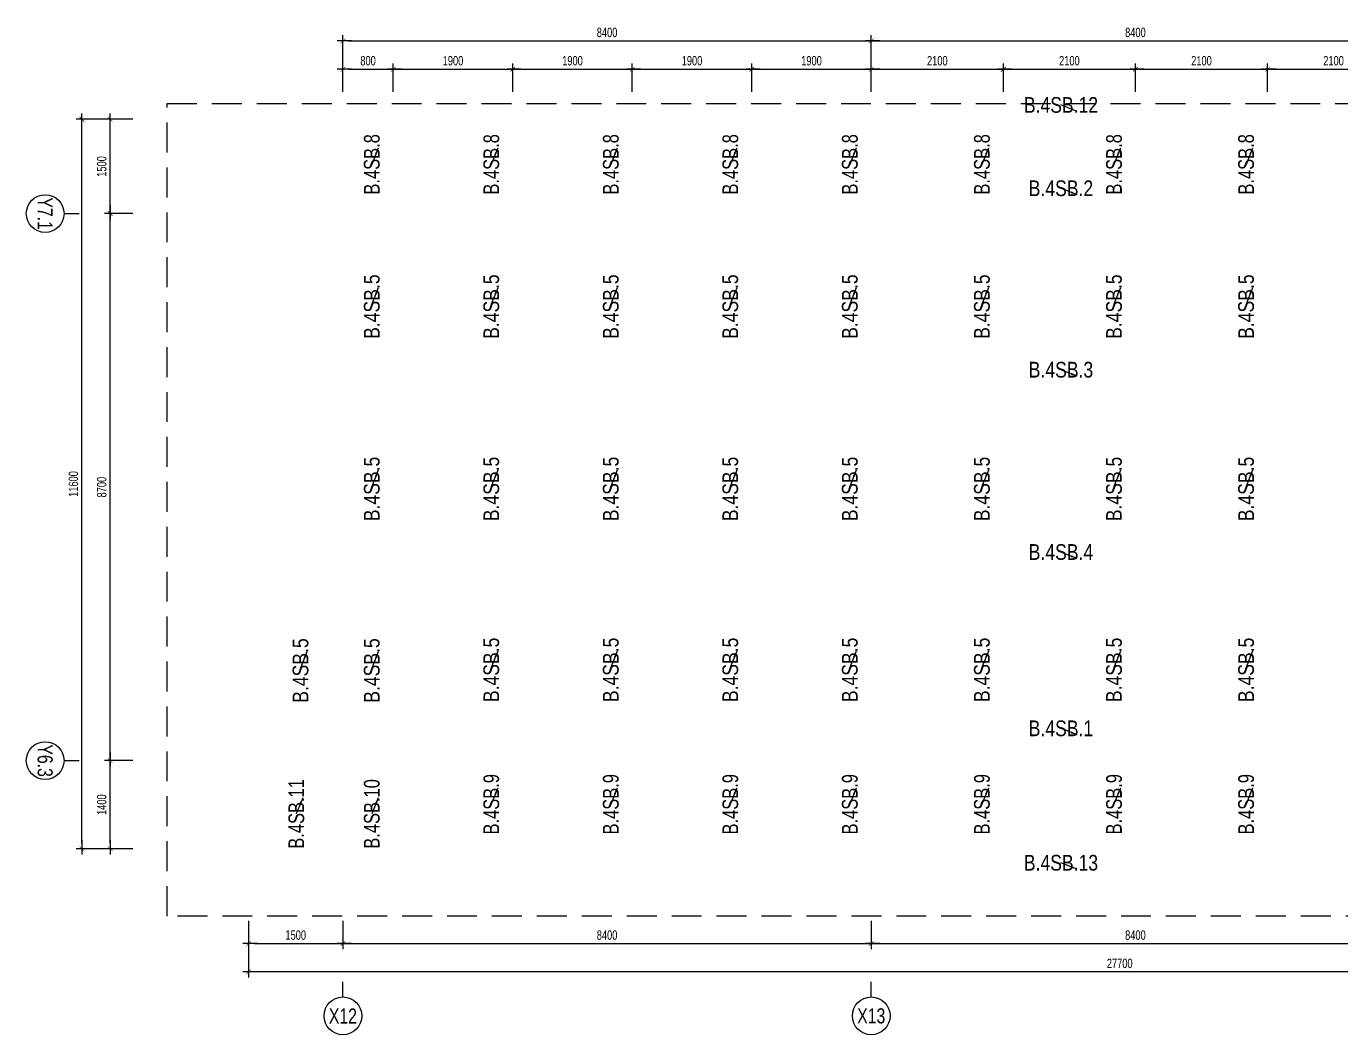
# Model space of a CAD drawing. Header units: millimetres. Extents: x 84463 to 294191, y -61495 to 44118.
# Drawn here: x 135542 to 156440, y -28905 to -12866 of the extents above; entities that cross this region are included whole.
import ezdxf
from ezdxf.enums import TextEntityAlignment as Align

# ---------------------------------------------------------------- set-up
doc = ezdxf.new("R2010")
doc.units = ezdxf.units.MM
doc.linetypes.add('CENTER2', pattern=[1.125, 0.75, -0.125, 0.125, -0.125])
doc.linetypes.add('HIDDEN2', pattern=[4.7625, 3.175, -1.5875])
for name, color, linetype, lineweight in [('$0$NDC_S_ANNO', 7, 'Continuous', 20), ('$0$NDC_S_DIM', 1, 'Continuous', 15), ('NDC_S_AXIS', 5, 'CENTER2', 13), ('NDC_S_BEAM NAME', 7, 'Continuous', 9), ('NDC_S_DIM', 1, 'Continuous', 15), ('NDC_S_HIDDEN', 8, 'HIDDEN2', 13), ('NDC_S_SYMBOL', 1, 'Continuous', 15), ('NDC_S_TEXT SYMBOL', 7, 'Continuous', 20)]:
    doc.layers.add(name, color=color, linetype=linetype, lineweight=lineweight)
doc.styles.add('$0$ARIAL', font='arial.ttf', dxfattribs={"width": 0.8})
doc.styles.add('$0$NDC_DIM', font='', dxfattribs={"width": 0.75})
doc.styles.add('NDC_ANNO', font='', dxfattribs={"width": 0.8})
doc.styles.add('NDC_DIM', font='', dxfattribs={"width": 0.75})
doc.styles.get('$0$NDC_DIM').set_extended_font_data('Dotum')
doc.styles.get('NDC_ANNO').set_extended_font_data('Dotum')
doc.styles.get('NDC_DIM').set_extended_font_data('Dotum')
doc.dimstyles.new('$0$NDC_dim_iso', dxfattribs={"dimtxt": 2.5, "dimasz": 1, "dimexe": 1.5, "dimexo": 2.5, "dimgap": 1, "dimtad": 1, "dimdec": 0, "dimzin": 0, "dimdsep": 46, "dimtxsty": '$0$NDC_DIM', "dimblk": '$0$DIMMARK', "dimcen": 0.09, "dimdle": 1.2, "dimclrd": 1, "dimclre": 1, "dimclrt": 3, "dimadec": 0, "dimazin": 0, "dimtfac": 1, "dimtdec": 0, "dimtix": 1, "dimtofl": 0, "dimtmove": 0, "dimatfit": 3, "dimfxl": 8, "dimfxlon": 1, "dimtolj": 1, "dimtzin": 0, "dimarcsym": 0})
doc.dimstyles.new('NDC_dim_60', dxfattribs={"dimscale": 60, "dimtxt": 2.5, "dimasz": 1.5, "dimexe": 1.5, "dimexo": 2.5, "dimgap": 1, "dimtad": 1, "dimdec": 0, "dimrnd": 0.001, "dimzin": 0, "dimdsep": 46, "dimtxsty": 'NDC_DIM', "dimblk": 'DIMMARK', "dimcen": 0, "dimdle": 1.2, "dimclrd": 256, "dimclre": 256, "dimclrt": 3, "dimadec": 0, "dimazin": 0, "dimtfac": 1, "dimtdec": 0, "dimtix": 1, "dimtofl": 0, "dimtmove": 2, "dimatfit": 3, "dimfxl": 6, "dimfxlon": 1, "dimtolj": 1, "dimtzin": 0, "dimlwd": -1, "dimlwe": -1, "dimarcsym": 0})

# ---------------------------------------------------------------- blocks, each defined once
blk = doc.blocks.new('DIMMARK')
at = {"layer": 'NDC_S_DIM', "color": 1}
blk.add_line((-1.5, 0), (1, 0), dxfattribs=at)
at = {"layer": 'NDC_S_DIM', "color": 2, "const_width": 0.1}
blk.add_lwpolyline([(-0.42, -0.42), (0.42, 0.42)], dxfattribs=at)
blk = doc.blocks.new('*D302')
at = {"layer": 'Defpoints', "color": 0, "transparency": 16777216}
for p in [(139076, -26714), (140576, -26714), (140576, -27456)]:
    blk.add_point(p, dxfattribs=at)
at = {"layer": 'NDC_S_DIM', "transparency": 16777216}
for p, q in [((139076, -27096), (139076, -27546)), ((140576, -27096), (140576, -27546)), ((139166, -27456), (140486, -27456))]:
    blk.add_line(p, q, dxfattribs=at)
at = {"layer": 'NDC_S_DIM', "transparency": 16777216, "xscale": 90, "yscale": 90, "zscale": 90, "rotation": 180}
blk.add_blockref('DIMMARK', (139076, -27456), dxfattribs=at)
at = {"layer": 'NDC_S_DIM', "transparency": 16777216, "xscale": 90, "yscale": 90, "zscale": 90}
blk.add_blockref('DIMMARK', (140576, -27456), dxfattribs=at)
at = {"layer": 'NDC_S_DIM', "color": 3, "transparency": 16777216, "insert": (139826, -27321), "char_height": 150, "attachment_point": 5, "style": 'NDC_DIM'}
blk.add_mtext('\\A1;1500', dxfattribs=at)
blk = doc.blocks.new('*D303')
at = {"layer": 'Defpoints', "color": 0, "transparency": 16777216}
for p in [(140576, -26714), (148976, -26714), (148976, -27456)]:
    blk.add_point(p, dxfattribs=at)
at = {"layer": 'NDC_S_DIM', "transparency": 16777216}
for p, q in [((140576, -27096), (140576, -27546)), ((148976, -27096), (148976, -27546)), ((140666, -27456), (148886, -27456))]:
    blk.add_line(p, q, dxfattribs=at)
at = {"layer": 'NDC_S_DIM', "transparency": 16777216, "xscale": 90, "yscale": 90, "zscale": 90, "rotation": 180}
blk.add_blockref('DIMMARK', (140576, -27456), dxfattribs=at)
at = {"layer": 'NDC_S_DIM', "transparency": 16777216, "xscale": 90, "yscale": 90, "zscale": 90}
blk.add_blockref('DIMMARK', (148976, -27456), dxfattribs=at)
at = {"layer": 'NDC_S_DIM', "color": 3, "transparency": 16777216, "insert": (144776, -27321), "char_height": 150, "attachment_point": 5, "style": 'NDC_DIM'}
blk.add_mtext('\\A1;8400', dxfattribs=at)
blk = doc.blocks.new('*D304')
at = {"layer": 'Defpoints', "color": 0, "transparency": 16777216}
for p in [(148976, -26714), (157376, -26714), (157376, -27456)]:
    blk.add_point(p, dxfattribs=at)
at = {"layer": 'NDC_S_DIM', "transparency": 16777216}
for p, q in [((148976, -27096), (148976, -27546)), ((157376, -27096), (157376, -27546)), ((149066, -27456), (157286, -27456))]:
    blk.add_line(p, q, dxfattribs=at)
at = {"layer": 'NDC_S_DIM', "transparency": 16777216, "xscale": 90, "yscale": 90, "zscale": 90, "rotation": 180}
blk.add_blockref('DIMMARK', (148976, -27456), dxfattribs=at)
at = {"layer": 'NDC_S_DIM', "transparency": 16777216, "xscale": 90, "yscale": 90, "zscale": 90}
blk.add_blockref('DIMMARK', (157376, -27456), dxfattribs=at)
at = {"layer": 'NDC_S_DIM', "color": 3, "transparency": 16777216, "insert": (153176, -27321), "char_height": 150, "attachment_point": 5, "style": 'NDC_DIM'}
blk.add_mtext('\\A1;8400', dxfattribs=at)
blk = doc.blocks.new('*D307')
at = {"layer": 'Defpoints', "color": 0, "transparency": 16777216}
for p in [(139076, -26714), (166776, -26714), (139076, -27906)]:
    blk.add_point(p, dxfattribs=at)
at = {"layer": 'NDC_S_DIM', "transparency": 16777216}
for p, q in [((139076, -27546), (139076, -27996)), ((166776, -27546), (166776, -27996)), ((166686, -27906), (139166, -27906))]:
    blk.add_line(p, q, dxfattribs=at)
at = {"layer": 'NDC_S_DIM', "transparency": 16777216, "xscale": 90, "yscale": 90, "zscale": 90, "rotation": 180}
blk.add_blockref('DIMMARK', (139076, -27906), dxfattribs=at)
at = {"layer": 'NDC_S_DIM', "transparency": 16777216, "xscale": 90, "yscale": 90, "zscale": 90}
blk.add_blockref('DIMMARK', (166776, -27906), dxfattribs=at)
at = {"layer": 'NDC_S_DIM', "color": 3, "transparency": 16777216, "insert": (152926, -27771), "char_height": 150, "attachment_point": 5, "style": 'NDC_DIM'}
blk.add_mtext('\\A1;27700', dxfattribs=at)
blk = doc.blocks.new('*D308')
at = {"layer": 'Defpoints', "color": 0, "transparency": 16777216}
for p in [(141376, -13550), (140576, -14096), (141376, -14096)]:
    blk.add_point(p, dxfattribs=at)
at = {"layer": 'NDC_S_DIM', "transparency": 16777216}
for p, q in [((140576, -13910), (140576, -13460)), ((140666, -13550), (141286, -13550)), ((141376, -13910), (141376, -13460))]:
    blk.add_line(p, q, dxfattribs=at)
at = {"layer": 'NDC_S_DIM', "transparency": 16777216, "xscale": 90, "yscale": 90, "zscale": 90, "rotation": 180}
blk.add_blockref('DIMMARK', (140576, -13550), dxfattribs=at)
at = {"layer": 'NDC_S_DIM', "transparency": 16777216, "xscale": 90, "yscale": 90, "zscale": 90}
blk.add_blockref('DIMMARK', (141376, -13550), dxfattribs=at)
at = {"layer": 'NDC_S_DIM', "color": 3, "transparency": 16777216, "insert": (140976, -13415), "char_height": 150, "attachment_point": 5, "style": 'NDC_DIM'}
blk.add_mtext('\\A1;800', dxfattribs=at)
blk = doc.blocks.new('*D309')
at = {"layer": 'Defpoints', "color": 0, "transparency": 16777216}
for p in [(143276, -13550), (141376, -14096), (143276, -14096)]:
    blk.add_point(p, dxfattribs=at)
at = {"layer": 'NDC_S_DIM', "transparency": 16777216}
for p, q in [((141376, -13910), (141376, -13460)), ((141466, -13550), (143186, -13550)), ((143276, -13910), (143276, -13460))]:
    blk.add_line(p, q, dxfattribs=at)
at = {"layer": 'NDC_S_DIM', "transparency": 16777216, "xscale": 90, "yscale": 90, "zscale": 90, "rotation": 180}
blk.add_blockref('DIMMARK', (141376, -13550), dxfattribs=at)
at = {"layer": 'NDC_S_DIM', "transparency": 16777216, "xscale": 90, "yscale": 90, "zscale": 90}
blk.add_blockref('DIMMARK', (143276, -13550), dxfattribs=at)
at = {"layer": 'NDC_S_DIM', "color": 3, "transparency": 16777216, "insert": (142326, -13415), "char_height": 150, "attachment_point": 5, "style": 'NDC_DIM'}
blk.add_mtext('\\A1;1900', dxfattribs=at)
blk = doc.blocks.new('*D310')
at = {"layer": 'Defpoints', "color": 0, "transparency": 16777216}
for p in [(145176, -13550), (143276, -14096), (145176, -14096)]:
    blk.add_point(p, dxfattribs=at)
at = {"layer": 'NDC_S_DIM', "transparency": 16777216}
for p, q in [((143276, -13910), (143276, -13460)), ((143366, -13550), (145086, -13550)), ((145176, -13910), (145176, -13460))]:
    blk.add_line(p, q, dxfattribs=at)
at = {"layer": 'NDC_S_DIM', "transparency": 16777216, "xscale": 90, "yscale": 90, "zscale": 90, "rotation": 180}
blk.add_blockref('DIMMARK', (143276, -13550), dxfattribs=at)
at = {"layer": 'NDC_S_DIM', "transparency": 16777216, "xscale": 90, "yscale": 90, "zscale": 90}
blk.add_blockref('DIMMARK', (145176, -13550), dxfattribs=at)
at = {"layer": 'NDC_S_DIM', "color": 3, "transparency": 16777216, "insert": (144226, -13415), "char_height": 150, "attachment_point": 5, "style": 'NDC_DIM'}
blk.add_mtext('\\A1;1900', dxfattribs=at)
blk = doc.blocks.new('*D311')
at = {"layer": 'Defpoints', "color": 0, "transparency": 16777216}
for p in [(147076, -13550), (145176, -14096), (147076, -14096)]:
    blk.add_point(p, dxfattribs=at)
at = {"layer": 'NDC_S_DIM', "transparency": 16777216}
for p, q in [((145176, -13910), (145176, -13460)), ((145266, -13550), (146986, -13550)), ((147076, -13910), (147076, -13460))]:
    blk.add_line(p, q, dxfattribs=at)
at = {"layer": 'NDC_S_DIM', "transparency": 16777216, "xscale": 90, "yscale": 90, "zscale": 90, "rotation": 180}
blk.add_blockref('DIMMARK', (145176, -13550), dxfattribs=at)
at = {"layer": 'NDC_S_DIM', "transparency": 16777216, "xscale": 90, "yscale": 90, "zscale": 90}
blk.add_blockref('DIMMARK', (147076, -13550), dxfattribs=at)
at = {"layer": 'NDC_S_DIM', "color": 3, "transparency": 16777216, "insert": (146126, -13415), "char_height": 150, "attachment_point": 5, "style": 'NDC_DIM'}
blk.add_mtext('\\A1;1900', dxfattribs=at)
blk = doc.blocks.new('*D312')
at = {"layer": 'Defpoints', "color": 0, "transparency": 16777216}
for p in [(148976, -13550), (147076, -14096), (148976, -14096)]:
    blk.add_point(p, dxfattribs=at)
at = {"layer": 'NDC_S_DIM', "transparency": 16777216}
for p, q in [((147076, -13910), (147076, -13460)), ((147166, -13550), (148886, -13550)), ((148976, -13910), (148976, -13460))]:
    blk.add_line(p, q, dxfattribs=at)
at = {"layer": 'NDC_S_DIM', "transparency": 16777216, "xscale": 90, "yscale": 90, "zscale": 90, "rotation": 180}
blk.add_blockref('DIMMARK', (147076, -13550), dxfattribs=at)
at = {"layer": 'NDC_S_DIM', "transparency": 16777216, "xscale": 90, "yscale": 90, "zscale": 90}
blk.add_blockref('DIMMARK', (148976, -13550), dxfattribs=at)
at = {"layer": 'NDC_S_DIM', "color": 3, "transparency": 16777216, "insert": (148026, -13415), "char_height": 150, "attachment_point": 5, "style": 'NDC_DIM'}
blk.add_mtext('\\A1;1900', dxfattribs=at)
blk = doc.blocks.new('*D313')
at = {"layer": 'Defpoints', "color": 0, "transparency": 16777216}
for p in [(151076, -13550), (148976, -14096), (151076, -14096)]:
    blk.add_point(p, dxfattribs=at)
at = {"layer": 'NDC_S_DIM', "transparency": 16777216}
for p, q in [((148976, -13910), (148976, -13460)), ((149066, -13550), (150986, -13550)), ((151076, -13910), (151076, -13460))]:
    blk.add_line(p, q, dxfattribs=at)
at = {"layer": 'NDC_S_DIM', "transparency": 16777216, "xscale": 90, "yscale": 90, "zscale": 90, "rotation": 180}
blk.add_blockref('DIMMARK', (148976, -13550), dxfattribs=at)
at = {"layer": 'NDC_S_DIM', "transparency": 16777216, "xscale": 90, "yscale": 90, "zscale": 90}
blk.add_blockref('DIMMARK', (151076, -13550), dxfattribs=at)
at = {"layer": 'NDC_S_DIM', "color": 3, "transparency": 16777216, "insert": (150026, -13415), "char_height": 150, "attachment_point": 5, "style": 'NDC_DIM'}
blk.add_mtext('\\A1;2100', dxfattribs=at)
blk = doc.blocks.new('*D314')
at = {"layer": 'Defpoints', "color": 0, "transparency": 16777216}
for p in [(153176, -13550), (151076, -14096), (153176, -14096)]:
    blk.add_point(p, dxfattribs=at)
at = {"layer": 'NDC_S_DIM', "transparency": 16777216}
for p, q in [((151076, -13910), (151076, -13460)), ((151166, -13550), (153086, -13550)), ((153176, -13910), (153176, -13460))]:
    blk.add_line(p, q, dxfattribs=at)
at = {"layer": 'NDC_S_DIM', "transparency": 16777216, "xscale": 90, "yscale": 90, "zscale": 90, "rotation": 180}
blk.add_blockref('DIMMARK', (151076, -13550), dxfattribs=at)
at = {"layer": 'NDC_S_DIM', "transparency": 16777216, "xscale": 90, "yscale": 90, "zscale": 90}
blk.add_blockref('DIMMARK', (153176, -13550), dxfattribs=at)
at = {"layer": 'NDC_S_DIM', "color": 3, "transparency": 16777216, "insert": (152126, -13415), "char_height": 150, "attachment_point": 5, "style": 'NDC_DIM'}
blk.add_mtext('\\A1;2100', dxfattribs=at)
blk = doc.blocks.new('*D315')
at = {"layer": 'Defpoints', "color": 0, "transparency": 16777216}
for p in [(155276, -13550), (153176, -14096), (155276, -14096)]:
    blk.add_point(p, dxfattribs=at)
at = {"layer": 'NDC_S_DIM', "transparency": 16777216}
for p, q in [((153176, -13910), (153176, -13460)), ((153266, -13550), (155186, -13550)), ((155276, -13910), (155276, -13460))]:
    blk.add_line(p, q, dxfattribs=at)
at = {"layer": 'NDC_S_DIM', "transparency": 16777216, "xscale": 90, "yscale": 90, "zscale": 90, "rotation": 180}
blk.add_blockref('DIMMARK', (153176, -13550), dxfattribs=at)
at = {"layer": 'NDC_S_DIM', "transparency": 16777216, "xscale": 90, "yscale": 90, "zscale": 90}
blk.add_blockref('DIMMARK', (155276, -13550), dxfattribs=at)
at = {"layer": 'NDC_S_DIM', "color": 3, "transparency": 16777216, "insert": (154226, -13415), "char_height": 150, "attachment_point": 5, "style": 'NDC_DIM'}
blk.add_mtext('\\A1;2100', dxfattribs=at)
blk = doc.blocks.new('*D316')
at = {"layer": 'Defpoints', "color": 0, "transparency": 16777216}
for p in [(157376, -13550), (155276, -14096), (157376, -14096)]:
    blk.add_point(p, dxfattribs=at)
at = {"layer": 'NDC_S_DIM', "transparency": 16777216}
for p, q in [((155276, -13910), (155276, -13460)), ((155366, -13550), (157286, -13550)), ((157376, -13910), (157376, -13460))]:
    blk.add_line(p, q, dxfattribs=at)
at = {"layer": 'NDC_S_DIM', "transparency": 16777216, "xscale": 90, "yscale": 90, "zscale": 90, "rotation": 180}
blk.add_blockref('DIMMARK', (155276, -13550), dxfattribs=at)
at = {"layer": 'NDC_S_DIM', "transparency": 16777216, "xscale": 90, "yscale": 90, "zscale": 90}
blk.add_blockref('DIMMARK', (157376, -13550), dxfattribs=at)
at = {"layer": 'NDC_S_DIM', "color": 3, "transparency": 16777216, "insert": (156326, -13415), "char_height": 150, "attachment_point": 5, "style": 'NDC_DIM'}
blk.add_mtext('\\A1;2100', dxfattribs=at)
blk = doc.blocks.new('*D322')
at = {"layer": 'Defpoints', "color": 0, "transparency": 16777216}
for p in [(148976, -13100), (140576, -14096), (148976, -14096)]:
    blk.add_point(p, dxfattribs=at)
at = {"layer": 'NDC_S_DIM', "transparency": 16777216}
for p, q in [((140576, -13460), (140576, -13010)), ((140666, -13100), (148886, -13100)), ((148976, -13460), (148976, -13010))]:
    blk.add_line(p, q, dxfattribs=at)
at = {"layer": 'NDC_S_DIM', "transparency": 16777216, "xscale": 90, "yscale": 90, "zscale": 90, "rotation": 180}
blk.add_blockref('DIMMARK', (140576, -13100), dxfattribs=at)
at = {"layer": 'NDC_S_DIM', "transparency": 16777216, "xscale": 90, "yscale": 90, "zscale": 90}
blk.add_blockref('DIMMARK', (148976, -13100), dxfattribs=at)
at = {"layer": 'NDC_S_DIM', "color": 3, "transparency": 16777216, "insert": (144776, -12965), "char_height": 150, "attachment_point": 5, "style": 'NDC_DIM'}
blk.add_mtext('\\A1;8400', dxfattribs=at)
blk = doc.blocks.new('*D323')
at = {"layer": 'Defpoints', "color": 0, "transparency": 16777216}
for p in [(157376, -13100), (148976, -14096), (157376, -14096)]:
    blk.add_point(p, dxfattribs=at)
at = {"layer": 'NDC_S_DIM', "transparency": 16777216}
for p, q in [((148976, -13460), (148976, -13010)), ((149066, -13100), (157286, -13100)), ((157376, -13460), (157376, -13010))]:
    blk.add_line(p, q, dxfattribs=at)
at = {"layer": 'NDC_S_DIM', "transparency": 16777216, "xscale": 90, "yscale": 90, "zscale": 90, "rotation": 180}
blk.add_blockref('DIMMARK', (148976, -13100), dxfattribs=at)
at = {"layer": 'NDC_S_DIM', "transparency": 16777216, "xscale": 90, "yscale": 90, "zscale": 90}
blk.add_blockref('DIMMARK', (157376, -13100), dxfattribs=at)
at = {"layer": 'NDC_S_DIM', "color": 3, "transparency": 16777216, "insert": (153176, -12965), "char_height": 150, "attachment_point": 5, "style": 'NDC_DIM'}
blk.add_mtext('\\A1;8400', dxfattribs=at)
blk = doc.blocks.new('*D325')
at = {"layer": 'Defpoints', "color": 0, "transparency": 16777216}
for p in [(136877, -15846), (137780, -15846), (137780, -24546)]:
    blk.add_point(p, dxfattribs=at)
at = {"layer": 'NDC_S_DIM', "transparency": 16777216}
for p, q in [((137237, -15846), (136787, -15846)), ((136877, -24456), (136877, -15936)), ((137237, -24546), (136787, -24546))]:
    blk.add_line(p, q, dxfattribs=at)
at = {"layer": 'NDC_S_DIM', "transparency": 16777216, "xscale": 90, "yscale": 90, "zscale": 90}
for p, rotation in [((136877, -15846), 90), ((136877, -24546), 270)]:
    blk.add_blockref('DIMMARK', p, dxfattribs=dict(at, rotation=rotation))
at = {"layer": 'NDC_S_DIM', "color": 3, "transparency": 16777216, "insert": (136742, -20196), "char_height": 150, "attachment_point": 5, "rotation": 90, "style": 'NDC_DIM'}
blk.add_mtext('\\A1;8700', dxfattribs=at)
blk = doc.blocks.new('*D326')
at = {"layer": 'Defpoints', "color": 0, "transparency": 16777216}
for p in [(136877, -14346), (137780, -14346), (137780, -15846)]:
    blk.add_point(p, dxfattribs=at)
at = {"layer": 'NDC_S_DIM', "transparency": 16777216}
for p, q in [((137237, -14346), (136787, -14346)), ((136877, -15756), (136877, -14436)), ((137237, -15846), (136787, -15846))]:
    blk.add_line(p, q, dxfattribs=at)
at = {"layer": 'NDC_S_DIM', "transparency": 16777216, "xscale": 90, "yscale": 90, "zscale": 90}
for p, rotation in [((136877, -14346), 90), ((136877, -15846), 270)]:
    blk.add_blockref('DIMMARK', p, dxfattribs=dict(at, rotation=rotation))
at = {"layer": 'NDC_S_DIM', "color": 3, "transparency": 16777216, "insert": (136742, -15096), "char_height": 150, "attachment_point": 5, "rotation": 90, "style": 'NDC_DIM'}
blk.add_mtext('\\A1;1500', dxfattribs=at)
blk = doc.blocks.new('*D327')
at = {"layer": 'Defpoints', "color": 0, "transparency": 16777216}
for p in [(136877, -24546), (137780, -24546), (137780, -25946)]:
    blk.add_point(p, dxfattribs=at)
at = {"layer": 'NDC_S_DIM', "transparency": 16777216}
for p, q in [((137237, -24546), (136787, -24546)), ((136877, -25856), (136877, -24636)), ((137237, -25946), (136787, -25946))]:
    blk.add_line(p, q, dxfattribs=at)
at = {"layer": 'NDC_S_DIM', "transparency": 16777216, "xscale": 90, "yscale": 90, "zscale": 90}
for p, rotation in [((136877, -24546), 90), ((136877, -25946), 270)]:
    blk.add_blockref('DIMMARK', p, dxfattribs=dict(at, rotation=rotation))
at = {"layer": 'NDC_S_DIM', "color": 3, "transparency": 16777216, "insert": (136742, -25246), "char_height": 150, "attachment_point": 5, "rotation": 90, "style": 'NDC_DIM'}
blk.add_mtext('\\A1;1400', dxfattribs=at)
blk = doc.blocks.new('*D328')
at = {"layer": 'Defpoints', "color": 0, "transparency": 16777216}
for p in [(136427, -14346), (137780, -14346), (137780, -25946)]:
    blk.add_point(p, dxfattribs=at)
at = {"layer": 'NDC_S_DIM', "transparency": 16777216}
for p, q in [((136787, -14346), (136337, -14346)), ((136427, -25856), (136427, -14436)), ((136787, -25946), (136337, -25946))]:
    blk.add_line(p, q, dxfattribs=at)
at = {"layer": 'NDC_S_DIM', "transparency": 16777216, "xscale": 90, "yscale": 90, "zscale": 90}
for p, rotation in [((136427, -14346), 90), ((136427, -25946), 270)]:
    blk.add_blockref('DIMMARK', p, dxfattribs=dict(at, rotation=rotation))
at = {"layer": 'NDC_S_DIM', "color": 3, "transparency": 16777216, "insert": (136292, -20146), "char_height": 150, "attachment_point": 5, "rotation": 90, "style": 'NDC_DIM'}
blk.add_mtext('\\A1;11600', dxfattribs=at)
blk = doc.blocks.new('*U14')
at = {"layer": 'NDC_S_SYMBOL'}
blk.add_line((0, 5), (0, 9), dxfattribs=at)
blk.add_circle((0, 0), 5, dxfattribs=at)
at = {"layer": 'NDC_S_TEXT SYMBOL', "color": 7, "style": 'NDC_ANNO', "width": 0.8}
blk.add_attdef('GRID', text='', height=4, dxfattribs=at).set_placement((0, 0), align=Align.MIDDLE)
blk = doc.blocks.new('*U181')
at = {"layer": 'NDC_S_SYMBOL'}
blk.add_line((5, 0), (9, 0), dxfattribs=at)
blk.add_circle((0, 0), 5, dxfattribs=at)
at = {"layer": 'NDC_S_TEXT SYMBOL', "color": 7, "style": 'NDC_ANNO', "width": 0.8}
blk.add_attdef('GRID', text='', height=4, rotation=270, dxfattribs=at).set_placement((0, 0), align=Align.MIDDLE)
blk = doc.blocks.new('$0$DIMMARK')
at = {"layer": '$0$NDC_S_DIM', "color": 1}
blk.add_line((-1.5, 0), (1, 0), dxfattribs=at)
at = {"layer": '$0$NDC_S_DIM', "color": 2, "const_width": 0.1}
blk.add_lwpolyline([(-0.42, -0.42), (0.42, 0.42)], dxfattribs=at)
blk = doc.blocks.new('*U17')
at = {"layer": '$0$NDC_S_ANNO', "ltscale": 0.8, "style": '$0$ARIAL', "width": 0.8}
blk.add_attdef('TEN', text='', height=2.5, dxfattribs=at).set_placement((-2.58, 1.03), align=Align.MIDDLE_CENTER)
at = {"layer": '$0$NDC_S_ANNO', "ltscale": 0.8, "style": '$0$ARIAL', "width": 0.8, "flags": 1}
blk.add_attdef('CHU_THICH', text='', height=2.5, dxfattribs=at).set_placement((0, 0), align=Align.MIDDLE_CENTER)
at = {"layer": 'Defpoints'}
blk.add_leader([(0, 0), (-2.58, 1.03)], dimstyle='$0$NDC_dim_iso', override={"dimgap": 0.625, "dimtad": 0}, dxfattribs=at)

msp = doc.modelspace()

# ---------------------------------------------------------------- linework, layer by layer
at = {"layer": 'NDC_S_HIDDEN', "ltscale": 150}
msp.add_lwpolyline([(137779.8, -14095.8), (168425.2, -14095.8), (168425.2, -27017.9), (137779.8, -27017.9)], close=True, dxfattribs=at)

# ---------------------------------------------------------------- block references
at = {"layer": 'NDC_S_AXIS', "xscale": 60, "yscale": 60, "zscale": 60}
for name, p, values in [('*U181', (135842.3, -15845.5), {'GRID': 'Y7.1'}), ('*U181', (135842.3, -24545.5), {'GRID': 'Y6.3'}), ('*U14', (140576.2, -28604.7), {'GRID': 'X12'}), ('*U14', (148976.2, -28604.7), {'GRID': 'X13'})]:
    msp.add_blockref(name, p, dxfattribs=at).add_auto_attribs(values)
at = {"layer": 'NDC_S_BEAM NAME', "xscale": 100, "yscale": 100, "zscale": 100}
for p, values in [((152250, -14220.4), {'TEN': 'B.4SB.12'}), ((152250, -15545.4), {'TEN': 'B.4SB.2'}), ((152250, -18430.8), {'TEN': 'B.4SB.3'}), ((152250, -21330.8), {'TEN': 'B.4SB.4'}), ((152250, -24134.8), {'TEN': 'B.4SB.1'}), ((152250, -26272.4), {'TEN': 'B.4SB.13'})]:
    msp.add_blockref('*U17', p, dxfattribs=at).add_auto_attribs(values)
at = {"layer": 'NDC_S_BEAM NAME'}
ref = msp.add_blockref('*U17', (141137.7, -14804.5), dxfattribs=dict(at, xscale=100, yscale=100, zscale=100, rotation=90))
ref.add_attrib('TEN', 'B.4SB.8', dxfattribs={"layer": '$0$NDC_S_ANNO', "ltscale": 0.8, "height": 250, "rotation": 90, "style": '$0$ARIAL', "width": 0.75}).set_placement((141035, -15062.4), align=Align.MIDDLE_CENTER)
ref = msp.add_blockref('*U17', (143037.7, -14804.5), dxfattribs=dict(at, xscale=100, yscale=100, zscale=100, rotation=90))
ref.add_attrib('TEN', 'B.4SB.8', dxfattribs={"layer": '$0$NDC_S_ANNO', "ltscale": 0.8, "height": 250, "rotation": 90, "style": '$0$ARIAL', "width": 0.75}).set_placement((142935, -15062.4), align=Align.MIDDLE_CENTER)
ref = msp.add_blockref('*U17', (144937.7, -14804.5), dxfattribs=dict(at, xscale=100, yscale=100, zscale=100, rotation=90))
ref.add_attrib('TEN', 'B.4SB.8', dxfattribs={"layer": '$0$NDC_S_ANNO', "ltscale": 0.8, "height": 250, "rotation": 90, "style": '$0$ARIAL', "width": 0.75}).set_placement((144835, -15062.4), align=Align.MIDDLE_CENTER)
ref = msp.add_blockref('*U17', (146837.7, -14804.5), dxfattribs=dict(at, xscale=100, yscale=100, zscale=100, rotation=90))
ref.add_attrib('TEN', 'B.4SB.8', dxfattribs={"layer": '$0$NDC_S_ANNO', "ltscale": 0.8, "height": 250, "rotation": 90, "style": '$0$ARIAL', "width": 0.75}).set_placement((146735, -15062.4), align=Align.MIDDLE_CENTER)
ref = msp.add_blockref('*U17', (148737.7, -14804.5), dxfattribs=dict(at, xscale=100, yscale=100, zscale=100, rotation=90))
ref.add_attrib('TEN', 'B.4SB.8', dxfattribs={"layer": '$0$NDC_S_ANNO', "ltscale": 0.8, "height": 250, "rotation": 90, "style": '$0$ARIAL', "width": 0.75}).set_placement((148635, -15062.4), align=Align.MIDDLE_CENTER)
ref = msp.add_blockref('*U17', (150837.7, -14804.5), dxfattribs=dict(at, xscale=100, yscale=100, zscale=100, rotation=90))
ref.add_attrib('TEN', 'B.4SB.8', dxfattribs={"layer": '$0$NDC_S_ANNO', "ltscale": 0.8, "height": 250, "rotation": 90, "style": '$0$ARIAL', "width": 0.75}).set_placement((150735, -15062.4), align=Align.MIDDLE_CENTER)
ref = msp.add_blockref('*U17', (152937.7, -14804.5), dxfattribs=dict(at, xscale=100, yscale=100, zscale=100, rotation=90))
ref.add_attrib('TEN', 'B.4SB.8', dxfattribs={"layer": '$0$NDC_S_ANNO', "ltscale": 0.8, "height": 250, "rotation": 90, "style": '$0$ARIAL', "width": 0.75}).set_placement((152835, -15062.4), align=Align.MIDDLE_CENTER)
ref = msp.add_blockref('*U17', (155037.7, -14804.5), dxfattribs=dict(at, xscale=100, yscale=100, zscale=100, rotation=90))
ref.add_attrib('TEN', 'B.4SB.8', dxfattribs={"layer": '$0$NDC_S_ANNO', "ltscale": 0.8, "height": 250, "rotation": 90, "style": '$0$ARIAL', "width": 0.75}).set_placement((154935, -15062.4), align=Align.MIDDLE_CENTER)
at = {"layer": 'NDC_S_BEAM NAME', "xscale": 100, "yscale": 100, "zscale": 100, "rotation": 90}
for p in [(141137.7, -17028.4), (143037.7, -17028.4), (144937.7, -17028.4), (146837.7, -17028.4), (148737.7, -17028.4), (150837.7, -17028.4), (152937.7, -17028.4), (155037.7, -17028.4), (141137.7, -19928.4), (143037.7, -19928.4), (144937.7, -19928.4), (146837.7, -19928.4), (148737.7, -19928.4), (150837.7, -19928.4), (152937.7, -19928.4), (155037.7, -19928.4), (140004.9, -22816), (141137.7, -22816), (143037.7, -22805.7), (144937.7, -22805.7), (146837.7, -22805.7), (148737.7, -22805.7), (150837.7, -22805.7), (152937.7, -22805.7), (155037.7, -22805.7)]:
    msp.add_blockref('*U17', p, dxfattribs=at).add_auto_attribs({'TEN': 'B.4SB.5 '})
at = {"layer": 'NDC_S_BEAM NAME'}
ref = msp.add_blockref('*U17', (139937.7, -25135.3), dxfattribs=dict(at, xscale=100, yscale=100, zscale=100, rotation=90))
ref.add_attrib('TEN', 'B.4SB.11', dxfattribs={"layer": '$0$NDC_S_ANNO', "ltscale": 0.8, "height": 250, "rotation": 90, "style": '$0$ARIAL', "width": 0.75}).set_placement((139835, -25393.1), align=Align.MIDDLE_CENTER)
ref = msp.add_blockref('*U17', (141137.7, -25135.3), dxfattribs=dict(at, xscale=100, yscale=100, zscale=100, rotation=90))
ref.add_attrib('TEN', 'B.4SB.10', dxfattribs={"layer": '$0$NDC_S_ANNO', "ltscale": 0.8, "height": 250, "rotation": 90, "style": '$0$ARIAL', "width": 0.75}).set_placement((141035, -25393.1), align=Align.MIDDLE_CENTER)
ref = msp.add_blockref('*U17', (143037.7, -24981.4), dxfattribs=dict(at, xscale=100, yscale=100, zscale=100, rotation=90))
ref.add_attrib('TEN', 'B.4SB.9', dxfattribs={"layer": '$0$NDC_S_ANNO', "ltscale": 0.8, "height": 250, "rotation": 90, "style": '$0$ARIAL', "width": 0.75}).set_placement((142935, -25239.3), align=Align.MIDDLE_CENTER)
ref = msp.add_blockref('*U17', (144937.7, -24981.4), dxfattribs=dict(at, xscale=100, yscale=100, zscale=100, rotation=90))
ref.add_attrib('TEN', 'B.4SB.9', dxfattribs={"layer": '$0$NDC_S_ANNO', "ltscale": 0.8, "height": 250, "rotation": 90, "style": '$0$ARIAL', "width": 0.75}).set_placement((144835, -25239.3), align=Align.MIDDLE_CENTER)
ref = msp.add_blockref('*U17', (146837.7, -24981.4), dxfattribs=dict(at, xscale=100, yscale=100, zscale=100, rotation=90))
ref.add_attrib('TEN', 'B.4SB.9', dxfattribs={"layer": '$0$NDC_S_ANNO', "ltscale": 0.8, "height": 250, "rotation": 90, "style": '$0$ARIAL', "width": 0.75}).set_placement((146735, -25239.3), align=Align.MIDDLE_CENTER)
ref = msp.add_blockref('*U17', (148737.7, -24981.4), dxfattribs=dict(at, xscale=100, yscale=100, zscale=100, rotation=90))
ref.add_attrib('TEN', 'B.4SB.9', dxfattribs={"layer": '$0$NDC_S_ANNO', "ltscale": 0.8, "height": 250, "rotation": 90, "style": '$0$ARIAL', "width": 0.75}).set_placement((148635, -25239.3), align=Align.MIDDLE_CENTER)
ref = msp.add_blockref('*U17', (150837.7, -24981.4), dxfattribs=dict(at, xscale=100, yscale=100, zscale=100, rotation=90))
ref.add_attrib('TEN', 'B.4SB.9', dxfattribs={"layer": '$0$NDC_S_ANNO', "ltscale": 0.8, "height": 250, "rotation": 90, "style": '$0$ARIAL', "width": 0.75}).set_placement((150735, -25239.3), align=Align.MIDDLE_CENTER)
ref = msp.add_blockref('*U17', (152937.7, -24981.4), dxfattribs=dict(at, xscale=100, yscale=100, zscale=100, rotation=90))
ref.add_attrib('TEN', 'B.4SB.9', dxfattribs={"layer": '$0$NDC_S_ANNO', "ltscale": 0.8, "height": 250, "rotation": 90, "style": '$0$ARIAL', "width": 0.75}).set_placement((152835, -25239.3), align=Align.MIDDLE_CENTER)
ref = msp.add_blockref('*U17', (155037.7, -24981.4), dxfattribs=dict(at, xscale=100, yscale=100, zscale=100, rotation=90))
ref.add_attrib('TEN', 'B.4SB.9', dxfattribs={"layer": '$0$NDC_S_ANNO', "ltscale": 0.8, "height": 250, "rotation": 90, "style": '$0$ARIAL', "width": 0.75}).set_placement((154935, -25239.3), align=Align.MIDDLE_CENTER)

# ---------------------------------------------------------------- dimensions: what is measured, and where the dimension line sits
at = {"layer": 'NDC_S_DIM'}
for base, p1, p2, picture, middle in [((148976.2, -13099.9), (140576.2, -14095.8), (148976.2, -14095.8), '*D322', (144776.2, -12964.8)), ((157376.2, -13099.9), (148976.2, -14095.8), (157376.2, -14095.8), '*D323', (153176.2, -12964.8)), ((141376.2, -13549.9), (140576.2, -14095.8), (141376.2, -14095.8), '*D308', (140976.2, -13414.8)), ((143276.2, -13549.9), (141376.2, -14095.8), (143276.2, -14095.8), '*D309', (142326.2, -13414.8)), ((145176.2, -13549.9), (143276.2, -14095.8), (145176.2, -14095.8), '*D310', (144226.2, -13414.8)), ((147076.2, -13549.9), (145176.2, -14095.8), (147076.2, -14095.8), '*D311', (146126.2, -13414.8)), ((148976.2, -13549.9), (147076.2, -14095.8), (148976.2, -14095.8), '*D312', (148026.2, -13414.8)), ((151076.2, -13549.9), (148976.2, -14095.8), (151076.2, -14095.8), '*D313', (150026.2, -13414.8)), ((153176.2, -13549.9), (151076.2, -14095.8), (153176.2, -14095.8), '*D314', (152126.2, -13414.8)), ((155276.2, -13549.9), (153176.2, -14095.8), (155276.2, -14095.8), '*D315', (154226.2, -13414.8)), ((157376.2, -13549.9), (155276.2, -14095.8), (157376.2, -14095.8), '*D316', (156326.2, -13414.8)), ((140576.2, -27456.4), (139076.2, -26713.5), (140576.2, -26713.5), '*D302', (139826.2, -27321.3)), ((139076.2, -27906.4), (166776.2, -26713.5), (139076.2, -26713.5), '*D307', (152926.2, -27771.3)), ((148976.2, -27456.4), (140576.2, -26713.5), (148976.2, -26713.5), '*D303', (144776.2, -27321.3)), ((157376.2, -27456.4), (148976.2, -26713.5), (157376.2, -26713.5), '*D304', (153176.2, -27321.3))]:
    dim = msp.add_linear_dim(base=base, p1=p1, p2=p2, dimstyle='NDC_dim_60', dxfattribs=at)
    dim.commit()
    dim.dimension.update_dxf_attribs({"geometry": picture, "text_midpoint": middle})
for base, p1, p2, picture, middle in [((136427.2, -14345.5), (137779.8, -25945.5), (137779.8, -14345.5), '*D328', (136292.1, -20145.5)), ((136877.2, -14345.5), (137779.8, -15845.5), (137779.8, -14345.5), '*D326', (136742.1, -15095.5)), ((136877.2, -15845.5), (137779.8, -24545.5), (137779.8, -15845.5), '*D325', (136742.1, -20195.5)), ((136877.2, -24545.5), (137779.8, -25945.5), (137779.8, -24545.5), '*D327', (136742.1, -25245.5))]:
    dim = msp.add_linear_dim(base=base, p1=p1, p2=p2, angle=90, dimstyle='NDC_dim_60', dxfattribs=at)
    dim.commit()
    dim.dimension.update_dxf_attribs({"geometry": picture, "text_midpoint": middle})

doc.saveas('drawing.dxf')
